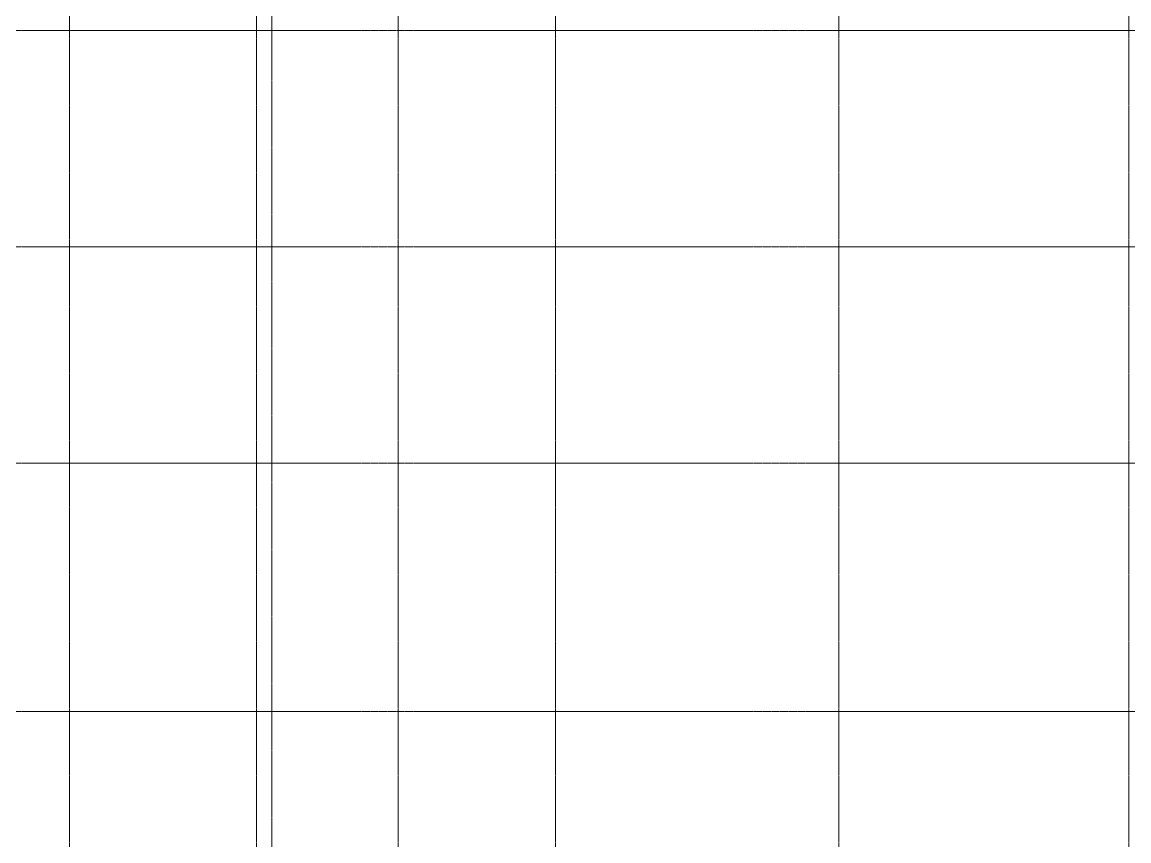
# Model space of a CAD drawing. Header units: centimetres. Extents: x -14155 to 6577, y -1225 to 8033.
# Drawn here: x -10476 to -7354, y 3404 to 5712 of the extents above; entities that cross this region are included whole.
import ezdxf

# ---------------------------------------------------------------- set-up
doc = ezdxf.new("R2010")
doc.units = ezdxf.units.CM
doc.linetypes.add('Grid Line', pattern=[2.2225, 1.27, -0.3175, 0.3175, -0.3175])
doc.layers.add('S-GRID', color=7, linetype='Continuous', lineweight=9)

msp = doc.modelspace()

# ---------------------------------------------------------------- linework, layer by layer
at = {"layer": 'S-GRID', "color": 253, "linetype": 'Grid Line', "true_color": 0xaaaaaa}
for p, q in [((-10342.235, 7882.574), (-10342.235, -1075.311)), ((-9815.299, 7882.574), (-9815.299, -757.811)), ((-9415.334, 7882.574), (-9415.334, -1075.311)), ((-8971.395, 7882.574), (-8971.395, -1075.311)), ((-8171.576, 7882.574), (-8171.576, -1075.311)), ((-7354.036, 7882.574), (-7354.036, -1075.311)), ((-9771.395, 7565.074), (-9771.395, -1075.311)), ((-14005.363, 5688.539), (2922.583, 5688.539)), ((-14005.363, 5078.539), (2922.583, 5078.539)), ((-14005.363, 4468.259), (2922.583, 4468.259)), ((-14005.363, 3768.259), (2922.583, 3768.259))]:
    msp.add_line(p, q, dxfattribs=at)

doc.saveas('drawing.dxf')
